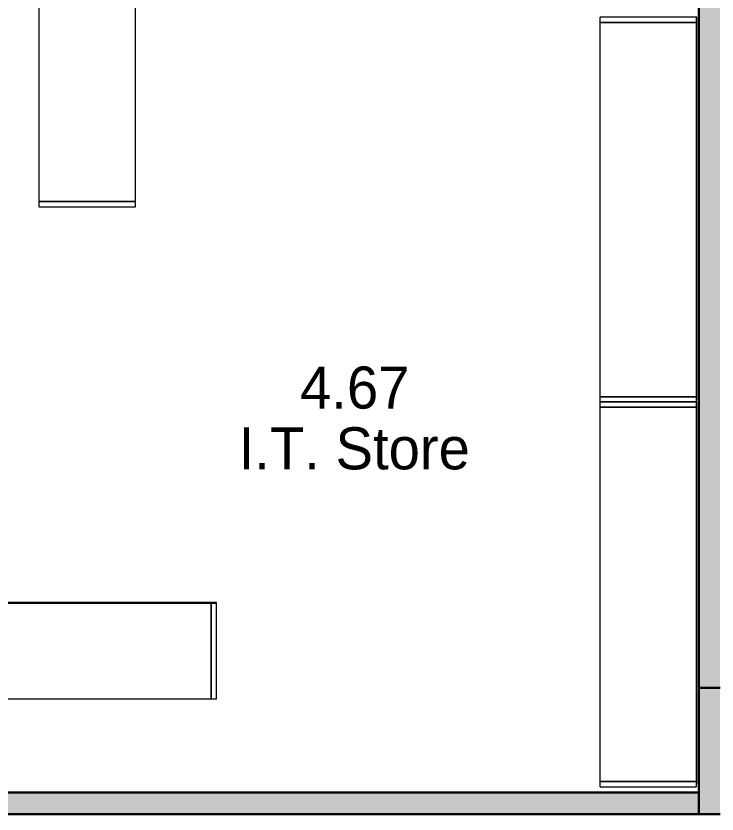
# Model space of a CAD drawing. Header units: millimetres. Extents: x 79795 to 317870, y -36033 to 97293.
# Drawn here: x 177301 to 180636, y 15107 to 18902 of the extents above; entities that cross this region are included whole.
import ezdxf

# ---------------------------------------------------------------- set-up
doc = ezdxf.new("R2010")
doc.units = ezdxf.units.MM
doc.header["$MEASUREMENT"] = 0
for name, color, linetype, lineweight in [('A-AREA-IDEN', 7, 'CONTINUOUS', 9), ('CSM-STL-XX-ZZ-M3-A-XXXX-00001_detached _19_04_21__rvt-1-Level 4$0$A-WALL-PATT', 7, 'CONTINUOUS', 9), ('CSM-STL-XX-ZZ-M3-A-XXXX-00001_detached _19_04_21__rvt-1-Level 4$0$I-WALL', 7, 'CONTINUOUS', 9), ('I-FURN', 8, 'CONTINUOUS', 9)]:
    doc.layers.add(name, color=color, linetype=linetype, lineweight=lineweight)
doc.styles.add('Century Gothic', font='GOTHIC.TTF', dxfattribs={"height": 200})

msp = doc.modelspace()

# ---------------------------------------------------------------- hatches: boundary and pattern name
at = {"layer": 'CSM-STL-XX-ZZ-M3-A-XXXX-00001_detached _19_04_21__rvt-1-Level 4$0$A-WALL-PATT'}
for points in [[(180650.8, 15707.3), (180650.8, 19405.3), (180548.8, 19405.3), (180548.8, 15707.3)], [(180650.8, 15107.3), (180650.8, 15707.3), (180549.8, 15707.3), (180549.8, 15107.3)], [(177124.4, 15107.3), (180549.8, 15107.3), (180549.8, 15209.3), (175737.6, 15208.3), (175737.6, 15107.3)]]:
    msp.add_hatch(color=256, dxfattribs=at).paths.add_polyline_path(points, flags=0)

# ---------------------------------------------------------------- linework, layer by layer
at = {"layer": 'CSM-STL-XX-ZZ-M3-A-XXXX-00001_detached _19_04_21__rvt-1-Level 4$0$I-WALL', "lineweight": 30}
for p, q in [((180548.8, 19405.3), (180548.8, 15707.3)), ((180548.8, 15707.3), (180650.8, 15707.3)), ((180549.8, 15707.3), (180549.8, 15107.3)), ((180650.8, 15707.3), (180549.8, 15707.3)), ((180549.8, 15209.3), (175788.1, 15209.3)), ((180549.8, 15107.3), (180549.8, 15209.3)), ((175737.6, 15107.3), (180549.8, 15107.3)), ((180549.8, 15107.3), (180650.8, 15107.3))]:
    msp.add_line(p, q, dxfattribs=at)
at = {"layer": 'I-FURN'}
for p, q in [((177868.4, 19812.3), (177868.4, 17994.3)), ((177870.4, 17994.3), (177870.4, 19812.3)), ((177411.4, 18019.3), (177411.4, 19799.3)), ((177868.4, 19799.3), (177868.4, 18019.3)), ((180080.4, 18871.5), (180080.4, 18896.5)), ((180537.4, 18896.5), (180080.4, 18896.5)), ((180080.4, 18871.5), (180537.4, 18871.5)), ((180080.4, 17091.5), (180080.4, 18871.5)), ((180537.4, 18871.5), (180080.4, 18871.5)), ((180537.4, 18896.5), (180537.4, 18871.5)), ((180539.4, 18896.5), (180537.4, 18896.5)), ((180537.4, 18896.5), (180537.4, 17078.6)), ((180537.4, 18871.5), (180537.4, 17091.5)), ((180539.4, 17078.6), (180539.4, 18896.5)), ((177411.4, 17994.3), (177411.4, 18019.3)), ((177868.4, 18019.3), (177411.4, 18019.3)), ((177411.4, 18019.3), (177868.4, 18019.3)), ((177411.4, 17994.3), (177868.4, 17994.3)), ((177868.4, 18019.3), (177868.4, 17994.3)), ((177868.4, 17994.3), (177870.4, 17994.3)), ((180080.4, 17066.5), (180080.4, 17091.5)), ((180537.4, 17091.5), (180080.4, 17091.5)), ((180080.4, 17091.5), (180537.4, 17091.5)), ((180537.4, 17091.5), (180537.4, 17066.5)), ((180537.4, 17078.6), (180539.4, 17078.6)), ((180080.4, 17066.5), (180537.4, 17066.5)), ((180080.4, 17041.5), (180080.4, 17066.5)), ((180537.4, 17066.5), (180080.4, 17066.5)), ((180080.4, 17041.5), (180537.4, 17041.5)), ((180080.4, 15261.5), (180080.4, 17041.5)), ((180537.4, 17041.5), (180080.4, 17041.5)), ((180537.4, 17066.5), (180537.4, 17041.5)), ((180539.4, 17066.5), (180537.4, 17066.5)), ((180537.4, 17066.5), (180537.4, 15248.6)), ((180537.4, 17041.5), (180537.4, 15261.5)), ((180539.4, 15248.6), (180539.4, 17066.5)), ((178255.2, 16112.4), (177047.3, 16112.4)), ((177047.3, 16110.4), (178255.2, 16110.4)), ((177060.2, 16110.4), (178230.2, 16110.4)), ((178230.2, 16110.4), (178255.2, 16110.4)), ((178230.2, 16110.4), (178230.2, 15653.4)), ((178230.2, 15653.4), (178230.2, 16110.4)), ((178255.2, 16110.4), (178255.2, 16112.4)), ((178255.2, 15653.4), (178255.2, 16110.4)), ((178230.2, 15653.4), (177060.2, 15653.4)), ((178255.2, 15653.4), (178230.2, 15653.4)), ((180080.4, 15236.5), (180080.4, 15261.5)), ((180537.4, 15261.5), (180080.4, 15261.5)), ((180080.4, 15261.5), (180537.4, 15261.5)), ((180537.4, 15261.5), (180537.4, 15236.5)), ((180080.4, 15236.5), (180537.4, 15236.5)), ((180537.4, 15248.6), (180539.4, 15248.6))]:
    msp.add_line(p, q, dxfattribs=at)

# ---------------------------------------------------------------- texts
at = {"layer": 'A-AREA-IDEN', "style": 'Century Gothic'}
for s, p in [('4.67', (178652.5, 17035.1)), ('I.T. Store', (178360.6, 16746.1))]:
    msp.add_text(s, height=200, dxfattribs=at).set_placement(p)

doc.saveas('drawing.dxf')
